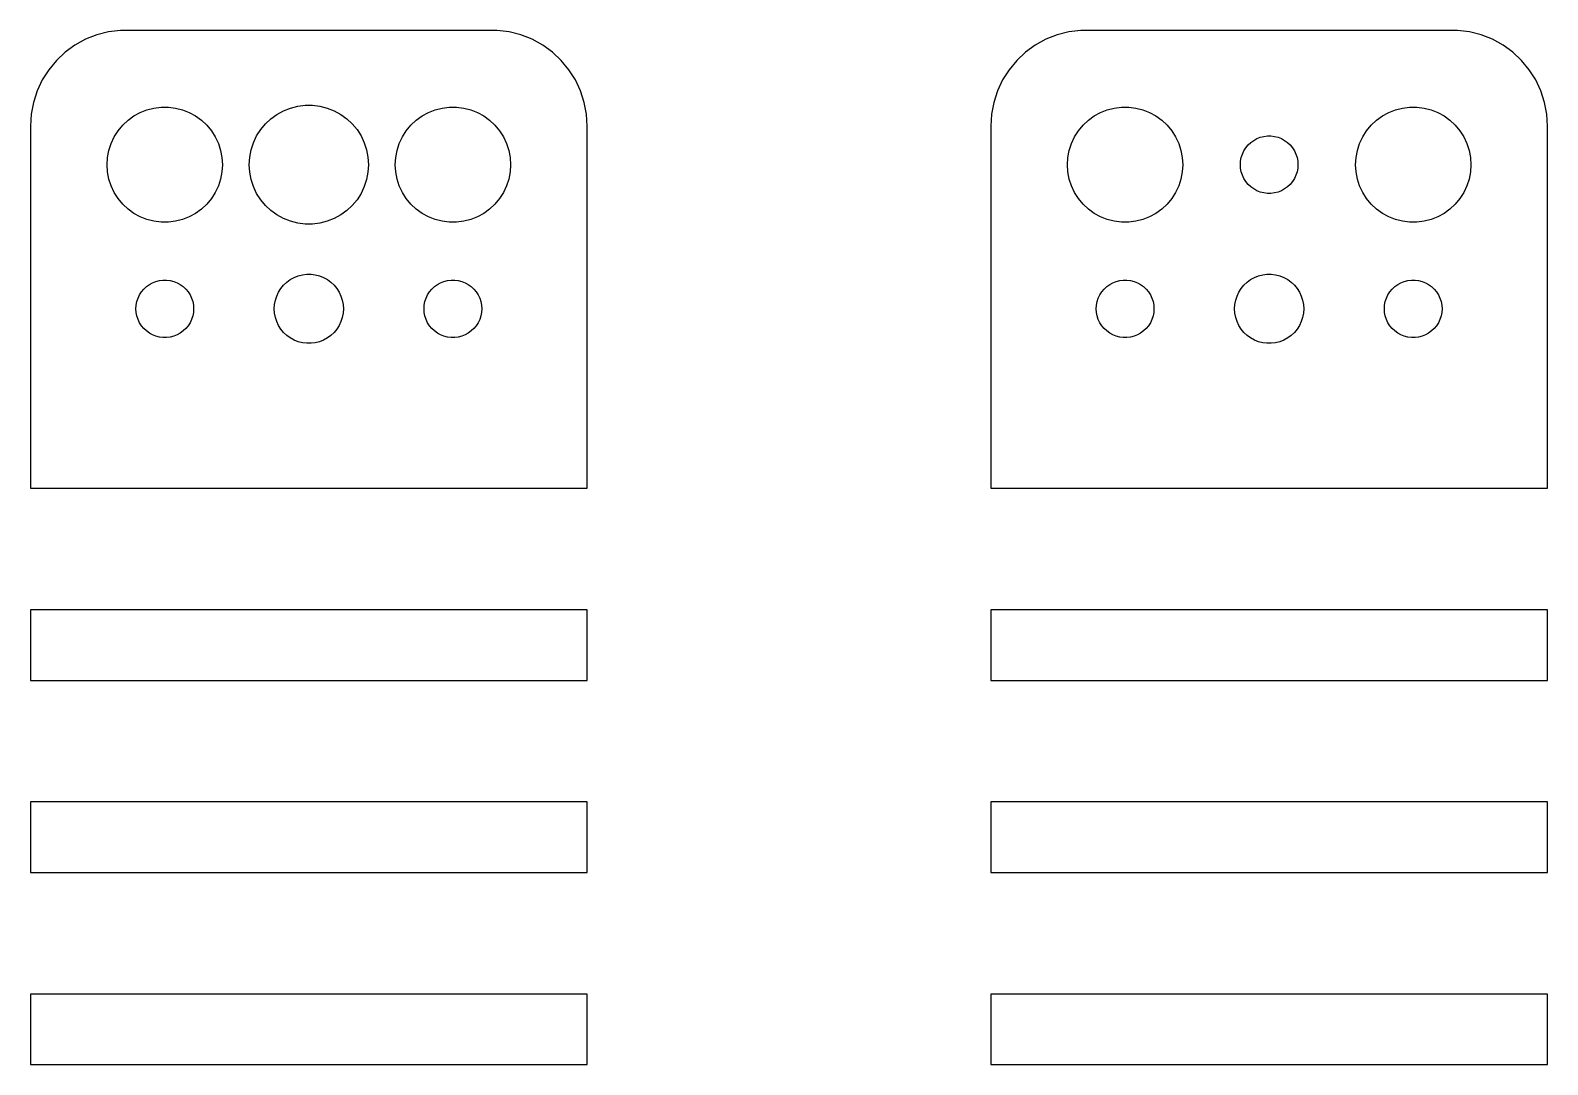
# Model space of a CAD drawing. Header units: metres. Extents: x -14 to 64, y 176 to 394.
# Drawn here: x -14.5 to 64.5, y 340.2 to 394 of the extents above; entities that cross this region are included whole.
import ezdxf

# ---------------------------------------------------------------- set-up
doc = ezdxf.new("R2010")
doc.units = ezdxf.units.M

msp = doc.modelspace()

# ---------------------------------------------------------------- linework, layer by layer
for p, q in [((-11.6289, 393.524), (-12.1791, 393.222)), ((-11.0451, 393.755), (-11.6289, 393.524)), ((-10.4369, 393.911), (-11.0451, 393.755)), ((-9.81395, 393.99), (-10.4369, 393.911)), ((9.81395, 393.99), (-9.81395, 393.99)), ((10.4369, 393.911), (9.81395, 393.99)), ((11.0451, 393.755), (10.4369, 393.911)), ((11.6289, 393.524), (11.0451, 393.755)), ((12.1791, 393.222), (11.6289, 393.524)), ((38.3711, 393.524), (37.8209, 393.222)), ((38.9549, 393.755), (38.3711, 393.524)), ((39.5631, 393.911), (38.9549, 393.755)), ((40.186, 393.99), (39.5631, 393.911)), ((59.8139, 393.99), (40.186, 393.99)), ((60.4369, 393.911), (59.8139, 393.99)), ((61.0451, 393.755), (60.4369, 393.911)), ((61.6289, 393.524), (61.0451, 393.755)), ((62.1791, 393.222), (61.6289, 393.524)), ((-12.6871, 392.853), (-13.1448, 392.423)), ((-12.1791, 393.222), (-12.6871, 392.853)), ((12.6871, 392.853), (12.1791, 393.222)), ((13.1448, 392.423), (12.6871, 392.853)), ((37.3129, 392.853), (36.8551, 392.423)), ((37.8209, 393.222), (37.3129, 392.853)), ((62.6871, 392.853), (62.1791, 393.222)), ((63.1448, 392.423), (62.6871, 392.853)), ((-13.5451, 391.939), (-13.8815, 391.409)), ((-13.1448, 392.423), (-13.5451, 391.939)), ((13.5451, 391.939), (13.1448, 392.423)), ((13.8815, 391.409), (13.5451, 391.939)), ((36.4549, 391.939), (36.1185, 391.409)), ((36.8551, 392.423), (36.4549, 391.939)), ((63.5451, 391.939), (63.1448, 392.423)), ((63.8815, 391.409), (63.5451, 391.939)), ((-13.8815, 391.409), (-14.1489, 390.841)), ((14.1489, 390.841), (13.8815, 391.409)), ((36.1185, 391.409), (35.8511, 390.841)), ((64.1489, 390.841), (63.8815, 391.409)), ((-14.1489, 390.841), (-14.3429, 390.243)), ((14.3429, 390.243), (14.1489, 390.841)), ((35.8511, 390.841), (35.6571, 390.243)), ((64.3429, 390.243), (64.1489, 390.841)), ((-14.4606, 389.627), (-14.5, 389)), ((-14.3429, 390.243), (-14.4606, 389.627)), ((-9.41226, 389.312), (-9.10747, 389.533)), ((-9.10747, 389.533), (-8.77733, 389.714)), ((-8.77733, 389.714), (-8.42705, 389.853)), ((-8.42705, 389.853), (-8.06213, 389.947)), ((-8.06213, 389.947), (-7.68837, 389.994)), ((-7.68837, 389.994), (-7.31161, 389.994)), ((-7.31161, 389.994), (-6.93785, 389.947)), ((-6.93785, 389.947), (-6.57294, 389.853)), ((-6.57294, 389.853), (-6.22266, 389.714)), ((-6.22266, 389.714), (-5.89252, 389.533)), ((-5.89252, 389.533), (-5.58772, 389.312)), ((-1.97601, 389.389), (-1.66106, 389.617)), ((-1.66106, 389.617), (-1.3199, 389.805)), ((-1.3199, 389.805), (-0.95795, 389.948)), ((-0.95795, 389.948), (-0.58087, 390.045)), ((-0.58087, 390.045), (-0.19464, 390.094)), ((-0.19464, 390.094), (0.19464, 390.094)), ((0.19464, 390.094), (0.58087, 390.045)), ((0.58087, 390.045), (0.95795, 389.948)), ((0.95795, 389.948), (1.3199, 389.805)), ((1.3199, 389.805), (1.66106, 389.617)), ((1.66106, 389.617), (1.97601, 389.389)), ((5.58772, 389.312), (5.89252, 389.533)), ((5.89252, 389.533), (6.22266, 389.714)), ((6.22266, 389.714), (6.57294, 389.853)), ((6.57294, 389.853), (6.93785, 389.947)), ((6.93785, 389.947), (7.31161, 389.994)), ((7.31161, 389.994), (7.68837, 389.994)), ((7.68837, 389.994), (8.06213, 389.947)), ((8.06213, 389.947), (8.42705, 389.853)), ((8.42705, 389.853), (8.77733, 389.714)), ((8.77733, 389.714), (9.10747, 389.533)), ((9.10747, 389.533), (9.41226, 389.312)), ((14.4606, 389.627), (14.3429, 390.243)), ((14.5, 389), (14.4606, 389.627)), ((35.5394, 389.627), (35.5, 389)), ((35.6571, 390.243), (35.5394, 389.627)), ((40.5877, 389.312), (40.8925, 389.533)), ((40.8925, 389.533), (41.2227, 389.714)), ((41.2227, 389.714), (41.5729, 389.853)), ((41.5729, 389.853), (41.9379, 389.947)), ((41.9379, 389.947), (42.3116, 389.994)), ((42.3116, 389.994), (42.6884, 389.994)), ((42.6884, 389.994), (43.0621, 389.947)), ((43.0621, 389.947), (43.427, 389.853)), ((43.427, 389.853), (43.7773, 389.714)), ((43.7773, 389.714), (44.1075, 389.533)), ((44.1075, 389.533), (44.4123, 389.312)), ((55.5877, 389.312), (55.8925, 389.533)), ((55.8925, 389.533), (56.2227, 389.714)), ((56.2227, 389.714), (56.5729, 389.853)), ((56.5729, 389.853), (56.9379, 389.947)), ((56.9379, 389.947), (57.3116, 389.994)), ((57.3116, 389.994), (57.6884, 389.994)), ((57.6884, 389.994), (58.0621, 389.947)), ((58.0621, 389.947), (58.427, 389.853)), ((58.427, 389.853), (58.7773, 389.714)), ((58.7773, 389.714), (59.1075, 389.533)), ((59.1075, 389.533), (59.4123, 389.312)), ((64.4606, 389.627), (64.3429, 390.243)), ((64.5, 389), (64.4606, 389.627)), ((-14.5, 389), (-14.5, 370.162)), ((-10.1289, 388.445), (-9.92705, 388.763)), ((-9.92705, 388.763), (-9.6869, 389.054)), ((-9.6869, 389.054), (-9.41226, 389.312)), ((-5.58772, 389.312), (-5.31308, 389.054)), ((-5.31308, 389.054), (-5.07294, 388.763)), ((-5.07294, 388.763), (-4.87108, 388.445)), ((-2.71654, 388.493), (-2.50795, 388.822)), ((-2.50795, 388.822), (-2.2598, 389.122)), ((-2.2598, 389.122), (-1.97601, 389.389)), ((1.97601, 389.389), (2.2598, 389.122)), ((2.2598, 389.122), (2.50795, 388.822)), ((2.50795, 388.822), (2.71654, 388.493)), ((4.87108, 388.445), (5.07294, 388.763)), ((5.07294, 388.763), (5.31308, 389.054)), ((5.31308, 389.054), (5.58772, 389.312)), ((9.41226, 389.312), (9.6869, 389.054)), ((9.6869, 389.054), (9.92705, 388.763)), ((9.92705, 388.763), (10.1289, 388.445)), ((14.5, 370.162), (14.5, 389)), ((35.5, 389), (35.5, 370.162)), ((39.8711, 388.445), (40.0729, 388.763)), ((40.0729, 388.763), (40.3131, 389.054)), ((40.3131, 389.054), (40.5877, 389.312)), ((44.4123, 389.312), (44.6869, 389.054)), ((44.6869, 389.054), (44.927, 388.763)), ((44.927, 388.763), (45.1289, 388.445)), ((54.8711, 388.445), (55.0729, 388.763)), ((55.0729, 388.763), (55.3131, 389.054)), ((55.3131, 389.054), (55.5877, 389.312)), ((59.4123, 389.312), (59.6869, 389.054)), ((59.6869, 389.054), (59.927, 388.763)), ((59.927, 388.763), (60.1289, 388.445)), ((64.5, 370.162), (64.5, 389)), ((-10.4057, 387.746), (-10.2893, 388.104)), ((-10.2893, 388.104), (-10.1289, 388.445)), ((-4.87108, 388.445), (-4.71066, 388.104)), ((-4.71066, 388.104), (-4.59424, 387.746)), ((-3.00259, 387.771), (-2.88229, 388.141)), ((-2.88229, 388.141), (-2.71654, 388.493)), ((2.71654, 388.493), (2.88229, 388.141)), ((2.88229, 388.141), (3.00259, 387.771)), ((4.59424, 387.746), (4.71066, 388.104)), ((4.71066, 388.104), (4.87108, 388.445)), ((10.1289, 388.445), (10.2893, 388.104)), ((10.2893, 388.104), (10.4057, 387.746)), ((39.5942, 387.746), (39.7107, 388.104)), ((39.7107, 388.104), (39.8711, 388.445)), ((45.1289, 388.445), (45.2893, 388.104)), ((45.2893, 388.104), (45.4057, 387.746)), ((48.7865, 387.882), (48.9065, 388.027)), ((48.9065, 388.027), (49.0439, 388.156)), ((49.0439, 388.156), (49.1963, 388.266)), ((49.1963, 388.266), (49.3613, 388.357)), ((49.3613, 388.357), (49.5365, 388.427)), ((49.5365, 388.427), (49.7189, 388.473)), ((49.7189, 388.473), (49.9058, 388.497)), ((49.9058, 388.497), (50.0942, 388.497)), ((50.0942, 388.497), (50.2811, 388.473)), ((50.2811, 388.473), (50.4635, 388.427)), ((50.4635, 388.427), (50.6387, 388.357)), ((50.6387, 388.357), (50.8037, 388.266)), ((50.8037, 388.266), (50.9561, 388.156)), ((50.9561, 388.156), (51.0934, 388.027)), ((51.0934, 388.027), (51.2135, 387.882)), ((54.5942, 387.746), (54.7107, 388.104)), ((54.7107, 388.104), (54.8711, 388.445)), ((60.1289, 388.445), (60.2893, 388.104)), ((60.2893, 388.104), (60.4057, 387.746)), ((-10.5, 387), (-10.4763, 387.376)), ((-10.4763, 387.376), (-10.4057, 387.746)), ((-4.59424, 387.746), (-4.52365, 387.376)), ((-4.52365, 387.376), (-4.5, 387)), ((-3.09999, 387), (-3.07555, 387.389)), ((-3.07555, 387.389), (-3.00259, 387.771)), ((3.00259, 387.771), (3.07555, 387.389)), ((3.07555, 387.389), (3.09999, 387)), ((4.5, 387), (4.52365, 387.376)), ((4.52365, 387.376), (4.59424, 387.746)), ((10.4057, 387.746), (10.4763, 387.376)), ((10.4763, 387.376), (10.5, 387)), ((39.5, 387), (39.5237, 387.376)), ((39.5237, 387.376), (39.5942, 387.746)), ((45.4057, 387.746), (45.4763, 387.376)), ((45.4763, 387.376), (45.5, 387)), ((48.5, 387), (48.5118, 387.188)), ((48.5118, 387.188), (48.5471, 387.373)), ((48.5471, 387.373), (48.6053, 387.552)), ((48.6053, 387.552), (48.6855, 387.723)), ((48.6855, 387.723), (48.7865, 387.882)), ((51.2135, 387.882), (51.3145, 387.723)), ((51.3145, 387.723), (51.3947, 387.552)), ((51.3947, 387.552), (51.4529, 387.373)), ((51.4529, 387.373), (51.4882, 387.188)), ((51.4882, 387.188), (51.5, 387)), ((54.5, 387), (54.5237, 387.376)), ((54.5237, 387.376), (54.5942, 387.746)), ((60.4057, 387.746), (60.4763, 387.376)), ((60.4763, 387.376), (60.5, 387)), ((-10.4763, 386.624), (-10.5, 387)), ((-10.4057, 386.254), (-10.4763, 386.624)), ((-4.52365, 386.624), (-4.59424, 386.254)), ((-4.5, 387), (-4.52365, 386.624)), ((-3.07555, 386.611), (-3.09999, 387)), ((-3.00259, 386.229), (-3.07555, 386.611)), ((3.07555, 386.611), (3.00259, 386.229)), ((3.09999, 387), (3.07555, 386.611)), ((4.52365, 386.624), (4.5, 387)), ((4.59424, 386.254), (4.52365, 386.624)), ((10.4763, 386.624), (10.4057, 386.254)), ((10.5, 387), (10.4763, 386.624)), ((39.5237, 386.624), (39.5, 387)), ((39.5942, 386.254), (39.5237, 386.624)), ((45.4763, 386.624), (45.4057, 386.254)), ((45.5, 387), (45.4763, 386.624)), ((48.5118, 386.812), (48.5, 387)), ((48.5471, 386.627), (48.5118, 386.812)), ((48.6053, 386.448), (48.5471, 386.627)), ((48.6855, 386.277), (48.6053, 386.448)), ((51.3947, 386.448), (51.3145, 386.277)), ((51.4529, 386.627), (51.3947, 386.448)), ((51.4882, 386.812), (51.4529, 386.627)), ((51.5, 387), (51.4882, 386.812)), ((54.5237, 386.624), (54.5, 387)), ((54.5942, 386.254), (54.5237, 386.624)), ((60.4763, 386.624), (60.4057, 386.254)), ((60.5, 387), (60.4763, 386.624)), ((-10.2893, 385.896), (-10.4057, 386.254)), ((-10.1289, 385.555), (-10.2893, 385.896)), ((-9.92705, 385.237), (-10.1289, 385.555)), ((-4.87108, 385.555), (-5.07294, 385.237)), ((-4.71066, 385.896), (-4.87108, 385.555)), ((-4.59424, 386.254), (-4.71066, 385.896)), ((-2.88229, 385.859), (-3.00259, 386.229)), ((-2.71654, 385.507), (-2.88229, 385.859)), ((2.88229, 385.859), (2.71654, 385.507)), ((3.00259, 386.229), (2.88229, 385.859)), ((4.71066, 385.896), (4.59424, 386.254)), ((4.87108, 385.555), (4.71066, 385.896)), ((5.07294, 385.237), (4.87108, 385.555)), ((10.1289, 385.555), (9.92705, 385.237)), ((10.2893, 385.896), (10.1289, 385.555)), ((10.4057, 386.254), (10.2893, 385.896)), ((39.7107, 385.896), (39.5942, 386.254)), ((39.8711, 385.555), (39.7107, 385.896)), ((40.0729, 385.237), (39.8711, 385.555)), ((45.1289, 385.555), (44.927, 385.237)), ((45.2893, 385.896), (45.1289, 385.555)), ((45.4057, 386.254), (45.2893, 385.896)), ((48.7865, 386.118), (48.6855, 386.277)), ((48.9065, 385.973), (48.7865, 386.118)), ((49.0439, 385.844), (48.9065, 385.973)), ((49.1963, 385.734), (49.0439, 385.844)), ((49.3613, 385.643), (49.1963, 385.734)), ((49.5365, 385.573), (49.3613, 385.643)), ((49.7189, 385.527), (49.5365, 385.573)), ((49.9058, 385.503), (49.7189, 385.527)), ((50.2811, 385.527), (50.0942, 385.503)), ((50.4635, 385.573), (50.2811, 385.527)), ((50.6387, 385.643), (50.4635, 385.573)), ((50.8037, 385.734), (50.6387, 385.643)), ((50.9561, 385.844), (50.8037, 385.734)), ((51.0934, 385.973), (50.9561, 385.844)), ((51.2135, 386.118), (51.0934, 385.973)), ((51.3145, 386.277), (51.2135, 386.118)), ((54.7107, 385.896), (54.5942, 386.254)), ((54.8711, 385.555), (54.7107, 385.896)), ((55.0729, 385.237), (54.8711, 385.555)), ((60.1289, 385.555), (59.927, 385.237)), ((60.2893, 385.896), (60.1289, 385.555)), ((60.4057, 386.254), (60.2893, 385.896)), ((-9.6869, 384.946), (-9.92705, 385.237)), ((-9.41226, 384.688), (-9.6869, 384.946)), ((-5.31308, 384.946), (-5.58772, 384.688)), ((-5.07294, 385.237), (-5.31308, 384.946)), ((-2.50795, 385.178), (-2.71654, 385.507)), ((-2.2598, 384.878), (-2.50795, 385.178)), ((-1.97601, 384.611), (-2.2598, 384.878)), ((2.2598, 384.878), (1.97601, 384.611)), ((2.50795, 385.178), (2.2598, 384.878)), ((2.71654, 385.507), (2.50795, 385.178)), ((5.31308, 384.946), (5.07294, 385.237)), ((5.58772, 384.688), (5.31308, 384.946)), ((9.6869, 384.946), (9.41226, 384.688)), ((9.92705, 385.237), (9.6869, 384.946)), ((40.3131, 384.946), (40.0729, 385.237)), ((40.5877, 384.688), (40.3131, 384.946)), ((44.6869, 384.946), (44.4123, 384.688)), ((44.927, 385.237), (44.6869, 384.946)), ((50.0942, 385.503), (49.9058, 385.503)), ((55.3131, 384.946), (55.0729, 385.237)), ((55.5877, 384.688), (55.3131, 384.946)), ((59.6869, 384.946), (59.4123, 384.688)), ((59.927, 385.237), (59.6869, 384.946)), ((-9.10747, 384.467), (-9.41226, 384.688)), ((-8.77733, 384.286), (-9.10747, 384.467)), ((-8.42705, 384.147), (-8.77733, 384.286)), ((-8.06213, 384.053), (-8.42705, 384.147)), ((-7.68837, 384.006), (-8.06213, 384.053)), ((-7.31161, 384.006), (-7.68837, 384.006)), ((-6.93785, 384.053), (-7.31161, 384.006)), ((-6.57294, 384.147), (-6.93785, 384.053)), ((-6.22266, 384.286), (-6.57294, 384.147)), ((-5.89252, 384.467), (-6.22266, 384.286)), ((-5.58772, 384.688), (-5.89252, 384.467)), ((-1.66106, 384.383), (-1.97601, 384.611)), ((-1.3199, 384.195), (-1.66106, 384.383)), ((-0.95795, 384.052), (-1.3199, 384.195)), ((-0.58087, 383.955), (-0.95795, 384.052)), ((-0.19464, 383.906), (-0.58087, 383.955)), ((0.58087, 383.955), (0.19464, 383.906)), ((0.95795, 384.052), (0.58087, 383.955)), ((1.3199, 384.195), (0.95795, 384.052)), ((1.66106, 384.383), (1.3199, 384.195)), ((1.97601, 384.611), (1.66106, 384.383)), ((5.89252, 384.467), (5.58772, 384.688)), ((6.22266, 384.286), (5.89252, 384.467)), ((6.57294, 384.147), (6.22266, 384.286)), ((6.93785, 384.053), (6.57294, 384.147)), ((7.31161, 384.006), (6.93785, 384.053)), ((7.68837, 384.006), (7.31161, 384.006)), ((8.06213, 384.053), (7.68837, 384.006)), ((8.42705, 384.147), (8.06213, 384.053)), ((8.77733, 384.286), (8.42705, 384.147)), ((9.10747, 384.467), (8.77733, 384.286)), ((9.41226, 384.688), (9.10747, 384.467)), ((40.8925, 384.467), (40.5877, 384.688)), ((41.2227, 384.286), (40.8925, 384.467)), ((41.5729, 384.147), (41.2227, 384.286)), ((41.9379, 384.053), (41.5729, 384.147)), ((42.3116, 384.006), (41.9379, 384.053)), ((42.6884, 384.006), (42.3116, 384.006)), ((43.0621, 384.053), (42.6884, 384.006)), ((43.427, 384.147), (43.0621, 384.053)), ((43.7773, 384.286), (43.427, 384.147)), ((44.1075, 384.467), (43.7773, 384.286)), ((44.4123, 384.688), (44.1075, 384.467)), ((55.8925, 384.467), (55.5877, 384.688)), ((56.2227, 384.286), (55.8925, 384.467)), ((56.5729, 384.147), (56.2227, 384.286)), ((56.9379, 384.053), (56.5729, 384.147)), ((57.3116, 384.006), (56.9379, 384.053)), ((57.6884, 384.006), (57.3116, 384.006)), ((58.0621, 384.053), (57.6884, 384.006)), ((58.427, 384.147), (58.0621, 384.053)), ((58.7773, 384.286), (58.427, 384.147)), ((59.1075, 384.467), (58.7773, 384.286)), ((59.4123, 384.688), (59.1075, 384.467)), ((0.19464, 383.906), (-0.19464, 383.906)), ((-8.30373, 380.766), (-8.13866, 380.857)), ((-8.13866, 380.857), (-7.96352, 380.927)), ((-7.96352, 380.927), (-7.78107, 380.973)), ((-7.78107, 380.973), (-7.59418, 380.997)), ((-7.59418, 380.997), (-7.40581, 380.997)), ((-7.40581, 380.997), (-7.21892, 380.973)), ((-7.21892, 380.973), (-7.03647, 380.927)), ((-7.03647, 380.927), (-6.86133, 380.857)), ((-6.86133, 380.857), (-6.69626, 380.766)), ((-1.31213, 380.732), (-1.14735, 380.887)), ((-1.14735, 380.887), (-0.96448, 381.02)), ((-0.96448, 381.02), (-0.76639, 381.129)), ((-0.76639, 381.129), (-0.55623, 381.212)), ((-0.55623, 381.212), (-0.33728, 381.268)), ((-0.33728, 381.268), (-0.11302, 381.296)), ((-0.11302, 381.296), (0.11302, 381.296)), ((0.11302, 381.296), (0.33728, 381.268)), ((0.33728, 381.268), (0.55623, 381.212)), ((0.55623, 381.212), (0.76639, 381.129)), ((0.76639, 381.129), (0.96448, 381.02)), ((0.96448, 381.02), (1.14735, 380.887)), ((1.14735, 380.887), (1.31213, 380.732)), ((6.69626, 380.766), (6.86133, 380.857)), ((6.86133, 380.857), (7.03647, 380.927)), ((7.03647, 380.927), (7.21892, 380.973)), ((7.21892, 380.973), (7.40581, 380.997)), ((7.40581, 380.997), (7.59418, 380.997)), ((7.59418, 380.997), (7.78107, 380.973)), ((7.78107, 380.973), (7.96352, 380.927)), ((7.96352, 380.927), (8.13866, 380.857)), ((8.13866, 380.857), (8.30373, 380.766)), ((41.6963, 380.766), (41.8613, 380.857)), ((41.8613, 380.857), (42.0365, 380.927)), ((42.0365, 380.927), (42.2189, 380.973)), ((42.2189, 380.973), (42.4058, 380.997)), ((42.4058, 380.997), (42.5942, 380.997)), ((42.5942, 380.997), (42.7811, 380.973)), ((42.7811, 380.973), (42.9635, 380.927)), ((42.9635, 380.927), (43.1387, 380.857)), ((43.1387, 380.857), (43.3037, 380.766)), ((48.6879, 380.732), (48.8526, 380.887)), ((48.8526, 380.887), (49.0355, 381.02)), ((49.0355, 381.02), (49.2336, 381.129)), ((49.2336, 381.129), (49.4438, 381.212)), ((49.4438, 381.212), (49.6627, 381.268)), ((49.6627, 381.268), (49.887, 381.296)), ((49.887, 381.296), (50.113, 381.296)), ((50.113, 381.296), (50.3373, 381.268)), ((50.3373, 381.268), (50.5562, 381.212)), ((50.5562, 381.212), (50.7664, 381.129)), ((50.7664, 381.129), (50.9645, 381.02)), ((50.9645, 381.02), (51.1474, 380.887)), ((51.1474, 380.887), (51.3121, 380.732)), ((56.6963, 380.766), (56.8613, 380.857)), ((56.8613, 380.857), (57.0365, 380.927)), ((57.0365, 380.927), (57.2189, 380.973)), ((57.2189, 380.973), (57.4058, 380.997)), ((57.4058, 380.997), (57.5942, 380.997)), ((57.5942, 380.997), (57.7811, 380.973)), ((57.7811, 380.973), (57.9635, 380.927)), ((57.9635, 380.927), (58.1387, 380.857)), ((58.1387, 380.857), (58.3037, 380.766)), ((-8.95287, 379.873), (-8.89465, 380.052)), ((-8.89465, 380.052), (-8.81445, 380.223)), ((-8.81445, 380.223), (-8.71352, 380.382)), ((-8.71352, 380.382), (-8.59344, 380.527)), ((-8.59344, 380.527), (-8.45613, 380.656)), ((-8.45613, 380.656), (-8.30373, 380.766)), ((-6.69626, 380.766), (-6.54385, 380.656)), ((-6.54385, 380.656), (-6.40654, 380.527)), ((-6.40654, 380.527), (-6.28647, 380.382)), ((-6.28647, 380.382), (-6.18553, 380.223)), ((-6.18553, 380.223), (-6.10533, 380.052)), ((-6.10533, 380.052), (-6.04712, 379.873)), ((-1.74344, 379.948), (-1.67358, 380.163)), ((-1.67358, 380.163), (-1.57735, 380.367)), ((-1.57735, 380.367), (-1.45622, 380.558)), ((-1.45622, 380.558), (-1.31213, 380.732)), ((1.31213, 380.732), (1.45622, 380.558)), ((1.45622, 380.558), (1.57735, 380.367)), ((1.57735, 380.367), (1.67358, 380.163)), ((1.67358, 380.163), (1.74344, 379.948)), ((6.04712, 379.873), (6.10533, 380.052)), ((6.10533, 380.052), (6.18553, 380.223)), ((6.18553, 380.223), (6.28647, 380.382)), ((6.28647, 380.382), (6.40654, 380.527)), ((6.40654, 380.527), (6.54385, 380.656)), ((6.54385, 380.656), (6.69626, 380.766)), ((8.30373, 380.766), (8.45613, 380.656)), ((8.45613, 380.656), (8.59344, 380.527)), ((8.59344, 380.527), (8.71352, 380.382)), ((8.71352, 380.382), (8.81445, 380.223)), ((8.81445, 380.223), (8.89465, 380.052)), ((8.89465, 380.052), (8.95287, 379.873)), ((41.0471, 379.873), (41.1053, 380.052)), ((41.1053, 380.052), (41.1855, 380.223)), ((41.1855, 380.223), (41.2865, 380.382)), ((41.2865, 380.382), (41.4065, 380.527)), ((41.4065, 380.527), (41.5439, 380.656)), ((41.5439, 380.656), (41.6963, 380.766)), ((43.3037, 380.766), (43.4561, 380.656)), ((43.4561, 380.656), (43.5934, 380.527)), ((43.5934, 380.527), (43.7135, 380.382)), ((43.7135, 380.382), (43.8145, 380.223)), ((43.8145, 380.223), (43.8947, 380.052)), ((43.8947, 380.052), (43.9529, 379.873)), ((48.2565, 379.948), (48.3264, 380.163)), ((48.3264, 380.163), (48.4226, 380.367)), ((48.4226, 380.367), (48.5438, 380.558)), ((48.5438, 380.558), (48.6879, 380.732)), ((51.3121, 380.732), (51.4562, 380.558)), ((51.4562, 380.558), (51.5773, 380.367)), ((51.5773, 380.367), (51.6736, 380.163)), ((51.6736, 380.163), (51.7434, 379.948)), ((56.0471, 379.873), (56.1053, 380.052)), ((56.1053, 380.052), (56.1855, 380.223)), ((56.1855, 380.223), (56.2865, 380.382)), ((56.2865, 380.382), (56.4065, 380.527)), ((56.4065, 380.527), (56.5439, 380.656)), ((56.5439, 380.656), (56.6963, 380.766)), ((58.3037, 380.766), (58.4561, 380.656)), ((58.4561, 380.656), (58.5934, 380.527)), ((58.5934, 380.527), (58.7135, 380.382)), ((58.7135, 380.382), (58.8145, 380.223)), ((58.8145, 380.223), (58.8947, 380.052)), ((58.8947, 380.052), (58.9529, 379.873)), ((-9, 379.5), (-8.98816, 379.688)), ((-8.98816, 379.312), (-9, 379.5)), ((-8.98816, 379.688), (-8.95287, 379.873)), ((-8.95287, 379.127), (-8.98816, 379.312)), ((-6.04712, 379.873), (-6.01183, 379.688)), ((-6.01183, 379.312), (-6.04712, 379.127)), ((-6.01183, 379.688), (-6, 379.5)), ((-6, 379.5), (-6.01183, 379.312)), ((-1.79999, 379.5), (-1.7858, 379.726)), ((-1.7858, 379.274), (-1.79999, 379.5)), ((-1.7858, 379.726), (-1.74344, 379.948)), ((-1.74344, 379.052), (-1.7858, 379.274)), ((1.74344, 379.948), (1.7858, 379.726)), ((1.7858, 379.274), (1.74344, 379.052)), ((1.7858, 379.726), (1.79999, 379.5)), ((1.79999, 379.5), (1.7858, 379.274)), ((6, 379.5), (6.01183, 379.688)), ((6.01183, 379.312), (6, 379.5)), ((6.01183, 379.688), (6.04712, 379.873)), ((6.04712, 379.127), (6.01183, 379.312)), ((8.95287, 379.873), (8.98816, 379.688)), ((8.98816, 379.312), (8.95287, 379.127)), ((8.98816, 379.688), (9, 379.5)), ((9, 379.5), (8.98816, 379.312)), ((41, 379.5), (41.0118, 379.688)), ((41.0118, 379.312), (41, 379.5)), ((41.0118, 379.688), (41.0471, 379.873)), ((41.0471, 379.127), (41.0118, 379.312)), ((43.9529, 379.873), (43.9882, 379.688)), ((43.9882, 379.312), (43.9529, 379.127)), ((43.9882, 379.688), (44, 379.5)), ((44, 379.5), (43.9882, 379.312)), ((48.2, 379.5), (48.2142, 379.726)), ((48.2142, 379.274), (48.2, 379.5)), ((48.2142, 379.726), (48.2565, 379.948)), ((48.2565, 379.052), (48.2142, 379.274)), ((51.7434, 379.948), (51.7858, 379.726)), ((51.7858, 379.274), (51.7434, 379.052)), ((51.7858, 379.726), (51.8, 379.5)), ((51.8, 379.5), (51.7858, 379.274)), ((56, 379.5), (56.0118, 379.688)), ((56.0118, 379.312), (56, 379.5)), ((56.0118, 379.688), (56.0471, 379.873)), ((56.0471, 379.127), (56.0118, 379.312)), ((58.9529, 379.873), (58.9882, 379.688)), ((58.9882, 379.312), (58.9529, 379.127)), ((58.9882, 379.688), (59, 379.5)), ((59, 379.5), (58.9882, 379.312)), ((-8.89465, 378.948), (-8.95287, 379.127)), ((-8.81445, 378.777), (-8.89465, 378.948)), ((-8.71352, 378.618), (-8.81445, 378.777)), ((-8.59344, 378.473), (-8.71352, 378.618)), ((-8.45613, 378.344), (-8.59344, 378.473)), ((-6.40654, 378.473), (-6.54385, 378.344)), ((-6.28647, 378.618), (-6.40654, 378.473)), ((-6.18553, 378.777), (-6.28647, 378.618)), ((-6.10533, 378.948), (-6.18553, 378.777)), ((-6.04712, 379.127), (-6.10533, 378.948)), ((-1.67358, 378.837), (-1.74344, 379.052)), ((-1.57735, 378.633), (-1.67358, 378.837)), ((-1.45622, 378.442), (-1.57735, 378.633)), ((-1.31213, 378.268), (-1.45622, 378.442)), ((1.45622, 378.442), (1.31213, 378.268)), ((1.57735, 378.633), (1.45622, 378.442)), ((1.67358, 378.837), (1.57735, 378.633)), ((1.74344, 379.052), (1.67358, 378.837)), ((6.10533, 378.948), (6.04712, 379.127)), ((6.18553, 378.777), (6.10533, 378.948)), ((6.28647, 378.618), (6.18553, 378.777)), ((6.40654, 378.473), (6.28647, 378.618)), ((6.54385, 378.344), (6.40654, 378.473)), ((8.59344, 378.473), (8.45613, 378.344)), ((8.71352, 378.618), (8.59344, 378.473)), ((8.81445, 378.777), (8.71352, 378.618)), ((8.89465, 378.948), (8.81445, 378.777)), ((8.95287, 379.127), (8.89465, 378.948)), ((41.1053, 378.948), (41.0471, 379.127)), ((41.1855, 378.777), (41.1053, 378.948)), ((41.2865, 378.618), (41.1855, 378.777)), ((41.4065, 378.473), (41.2865, 378.618)), ((41.5439, 378.344), (41.4065, 378.473)), ((43.5934, 378.473), (43.4561, 378.344)), ((43.7135, 378.618), (43.5934, 378.473)), ((43.8145, 378.777), (43.7135, 378.618)), ((43.8947, 378.948), (43.8145, 378.777)), ((43.9529, 379.127), (43.8947, 378.948)), ((48.3264, 378.837), (48.2565, 379.052)), ((48.4226, 378.633), (48.3264, 378.837)), ((48.5438, 378.442), (48.4226, 378.633)), ((48.6879, 378.268), (48.5438, 378.442)), ((51.4562, 378.442), (51.3121, 378.268)), ((51.5773, 378.633), (51.4562, 378.442)), ((51.6736, 378.837), (51.5773, 378.633)), ((51.7434, 379.052), (51.6736, 378.837)), ((56.1053, 378.948), (56.0471, 379.127)), ((56.1855, 378.777), (56.1053, 378.948)), ((56.2865, 378.618), (56.1855, 378.777)), ((56.4065, 378.473), (56.2865, 378.618)), ((56.5439, 378.344), (56.4065, 378.473)), ((58.5934, 378.473), (58.4561, 378.344)), ((58.7135, 378.618), (58.5934, 378.473)), ((58.8145, 378.777), (58.7135, 378.618)), ((58.8947, 378.948), (58.8145, 378.777)), ((58.9529, 379.127), (58.8947, 378.948)), ((-8.30373, 378.234), (-8.45613, 378.344)), ((-8.13866, 378.143), (-8.30373, 378.234)), ((-7.96352, 378.073), (-8.13866, 378.143)), ((-7.78107, 378.027), (-7.96352, 378.073)), ((-7.59418, 378.003), (-7.78107, 378.027)), ((-7.40581, 378.003), (-7.59418, 378.003)), ((-7.21892, 378.027), (-7.40581, 378.003)), ((-7.03647, 378.073), (-7.21892, 378.027)), ((-6.86133, 378.143), (-7.03647, 378.073)), ((-6.69626, 378.234), (-6.86133, 378.143)), ((-6.54385, 378.344), (-6.69626, 378.234)), ((-1.14735, 378.113), (-1.31213, 378.268)), ((-0.96448, 377.98), (-1.14735, 378.113)), ((-0.76639, 377.871), (-0.96448, 377.98)), ((-0.55623, 377.788), (-0.76639, 377.871)), ((-0.33728, 377.732), (-0.55623, 377.788)), ((-0.11302, 377.704), (-0.33728, 377.732)), ((0.11302, 377.704), (-0.11302, 377.704)), ((0.33728, 377.732), (0.11302, 377.704)), ((0.55623, 377.788), (0.33728, 377.732)), ((0.76639, 377.871), (0.55623, 377.788)), ((0.96448, 377.98), (0.76639, 377.871)), ((1.14735, 378.113), (0.96448, 377.98)), ((1.31213, 378.268), (1.14735, 378.113)), ((6.69626, 378.234), (6.54385, 378.344)), ((6.86133, 378.143), (6.69626, 378.234)), ((7.03647, 378.073), (6.86133, 378.143)), ((7.21892, 378.027), (7.03647, 378.073)), ((7.40581, 378.003), (7.21892, 378.027)), ((7.59418, 378.003), (7.40581, 378.003)), ((7.78107, 378.027), (7.59418, 378.003)), ((7.96352, 378.073), (7.78107, 378.027)), ((8.13866, 378.143), (7.96352, 378.073)), ((8.30373, 378.234), (8.13866, 378.143)), ((8.45613, 378.344), (8.30373, 378.234)), ((41.6963, 378.234), (41.5439, 378.344)), ((41.8613, 378.143), (41.6963, 378.234)), ((42.0365, 378.073), (41.8613, 378.143)), ((42.2189, 378.027), (42.0365, 378.073)), ((42.4058, 378.003), (42.2189, 378.027)), ((42.5942, 378.003), (42.4058, 378.003)), ((42.7811, 378.027), (42.5942, 378.003)), ((42.9635, 378.073), (42.7811, 378.027)), ((43.1387, 378.143), (42.9635, 378.073)), ((43.3037, 378.234), (43.1387, 378.143)), ((43.4561, 378.344), (43.3037, 378.234)), ((48.8526, 378.113), (48.6879, 378.268)), ((49.0355, 377.98), (48.8526, 378.113)), ((49.2336, 377.871), (49.0355, 377.98)), ((49.4438, 377.788), (49.2336, 377.871)), ((49.6627, 377.732), (49.4438, 377.788)), ((49.887, 377.704), (49.6627, 377.732)), ((50.113, 377.704), (49.887, 377.704)), ((50.3373, 377.732), (50.113, 377.704)), ((50.5562, 377.788), (50.3373, 377.732)), ((50.7664, 377.871), (50.5562, 377.788)), ((50.9645, 377.98), (50.7664, 377.871)), ((51.1474, 378.113), (50.9645, 377.98)), ((51.3121, 378.268), (51.1474, 378.113)), ((56.6963, 378.234), (56.5439, 378.344)), ((56.8613, 378.143), (56.6963, 378.234)), ((57.0365, 378.073), (56.8613, 378.143)), ((57.2189, 378.027), (57.0365, 378.073)), ((57.4058, 378.003), (57.2189, 378.027)), ((57.5942, 378.003), (57.4058, 378.003)), ((57.7811, 378.027), (57.5942, 378.003)), ((57.9635, 378.073), (57.7811, 378.027)), ((58.1387, 378.143), (57.9635, 378.073)), ((58.3037, 378.234), (58.1387, 378.143)), ((58.4561, 378.344), (58.3037, 378.234)), ((-14.5, 370.162), (14.5, 370.162)), ((35.5, 370.162), (64.5, 370.162)), ((14.5, 363.838), (-14.5, 363.838)), ((-14.5, 363.838), (-14.5, 360.162)), ((14.5, 360.162), (14.5, 363.838)), ((64.5, 363.838), (35.5, 363.838)), ((35.5, 363.838), (35.5, 360.162)), ((64.5, 360.162), (64.5, 363.838)), ((-14.5, 360.162), (14.5, 360.162)), ((35.5, 360.162), (64.5, 360.162)), ((14.5, 353.838), (-14.5, 353.838)), ((-14.5, 353.838), (-14.5, 350.162)), ((14.5, 350.162), (14.5, 353.838)), ((64.5, 353.838), (35.5, 353.838)), ((35.5, 353.838), (35.5, 350.162)), ((64.5, 350.162), (64.5, 353.838)), ((-14.5, 350.162), (14.5, 350.162)), ((35.5, 350.162), (64.5, 350.162)), ((14.5, 343.838), (-14.5, 343.838)), ((-14.5, 343.838), (-14.5, 340.162)), ((14.5, 340.162), (14.5, 343.838)), ((64.5, 343.838), (35.5, 343.838)), ((35.5, 343.838), (35.5, 340.162)), ((64.5, 340.162), (64.5, 343.838)), ((-14.5, 340.162), (14.5, 340.162)), ((35.5, 340.162), (64.5, 340.162))]:
    msp.add_line(p, q)

doc.saveas('drawing.dxf')
